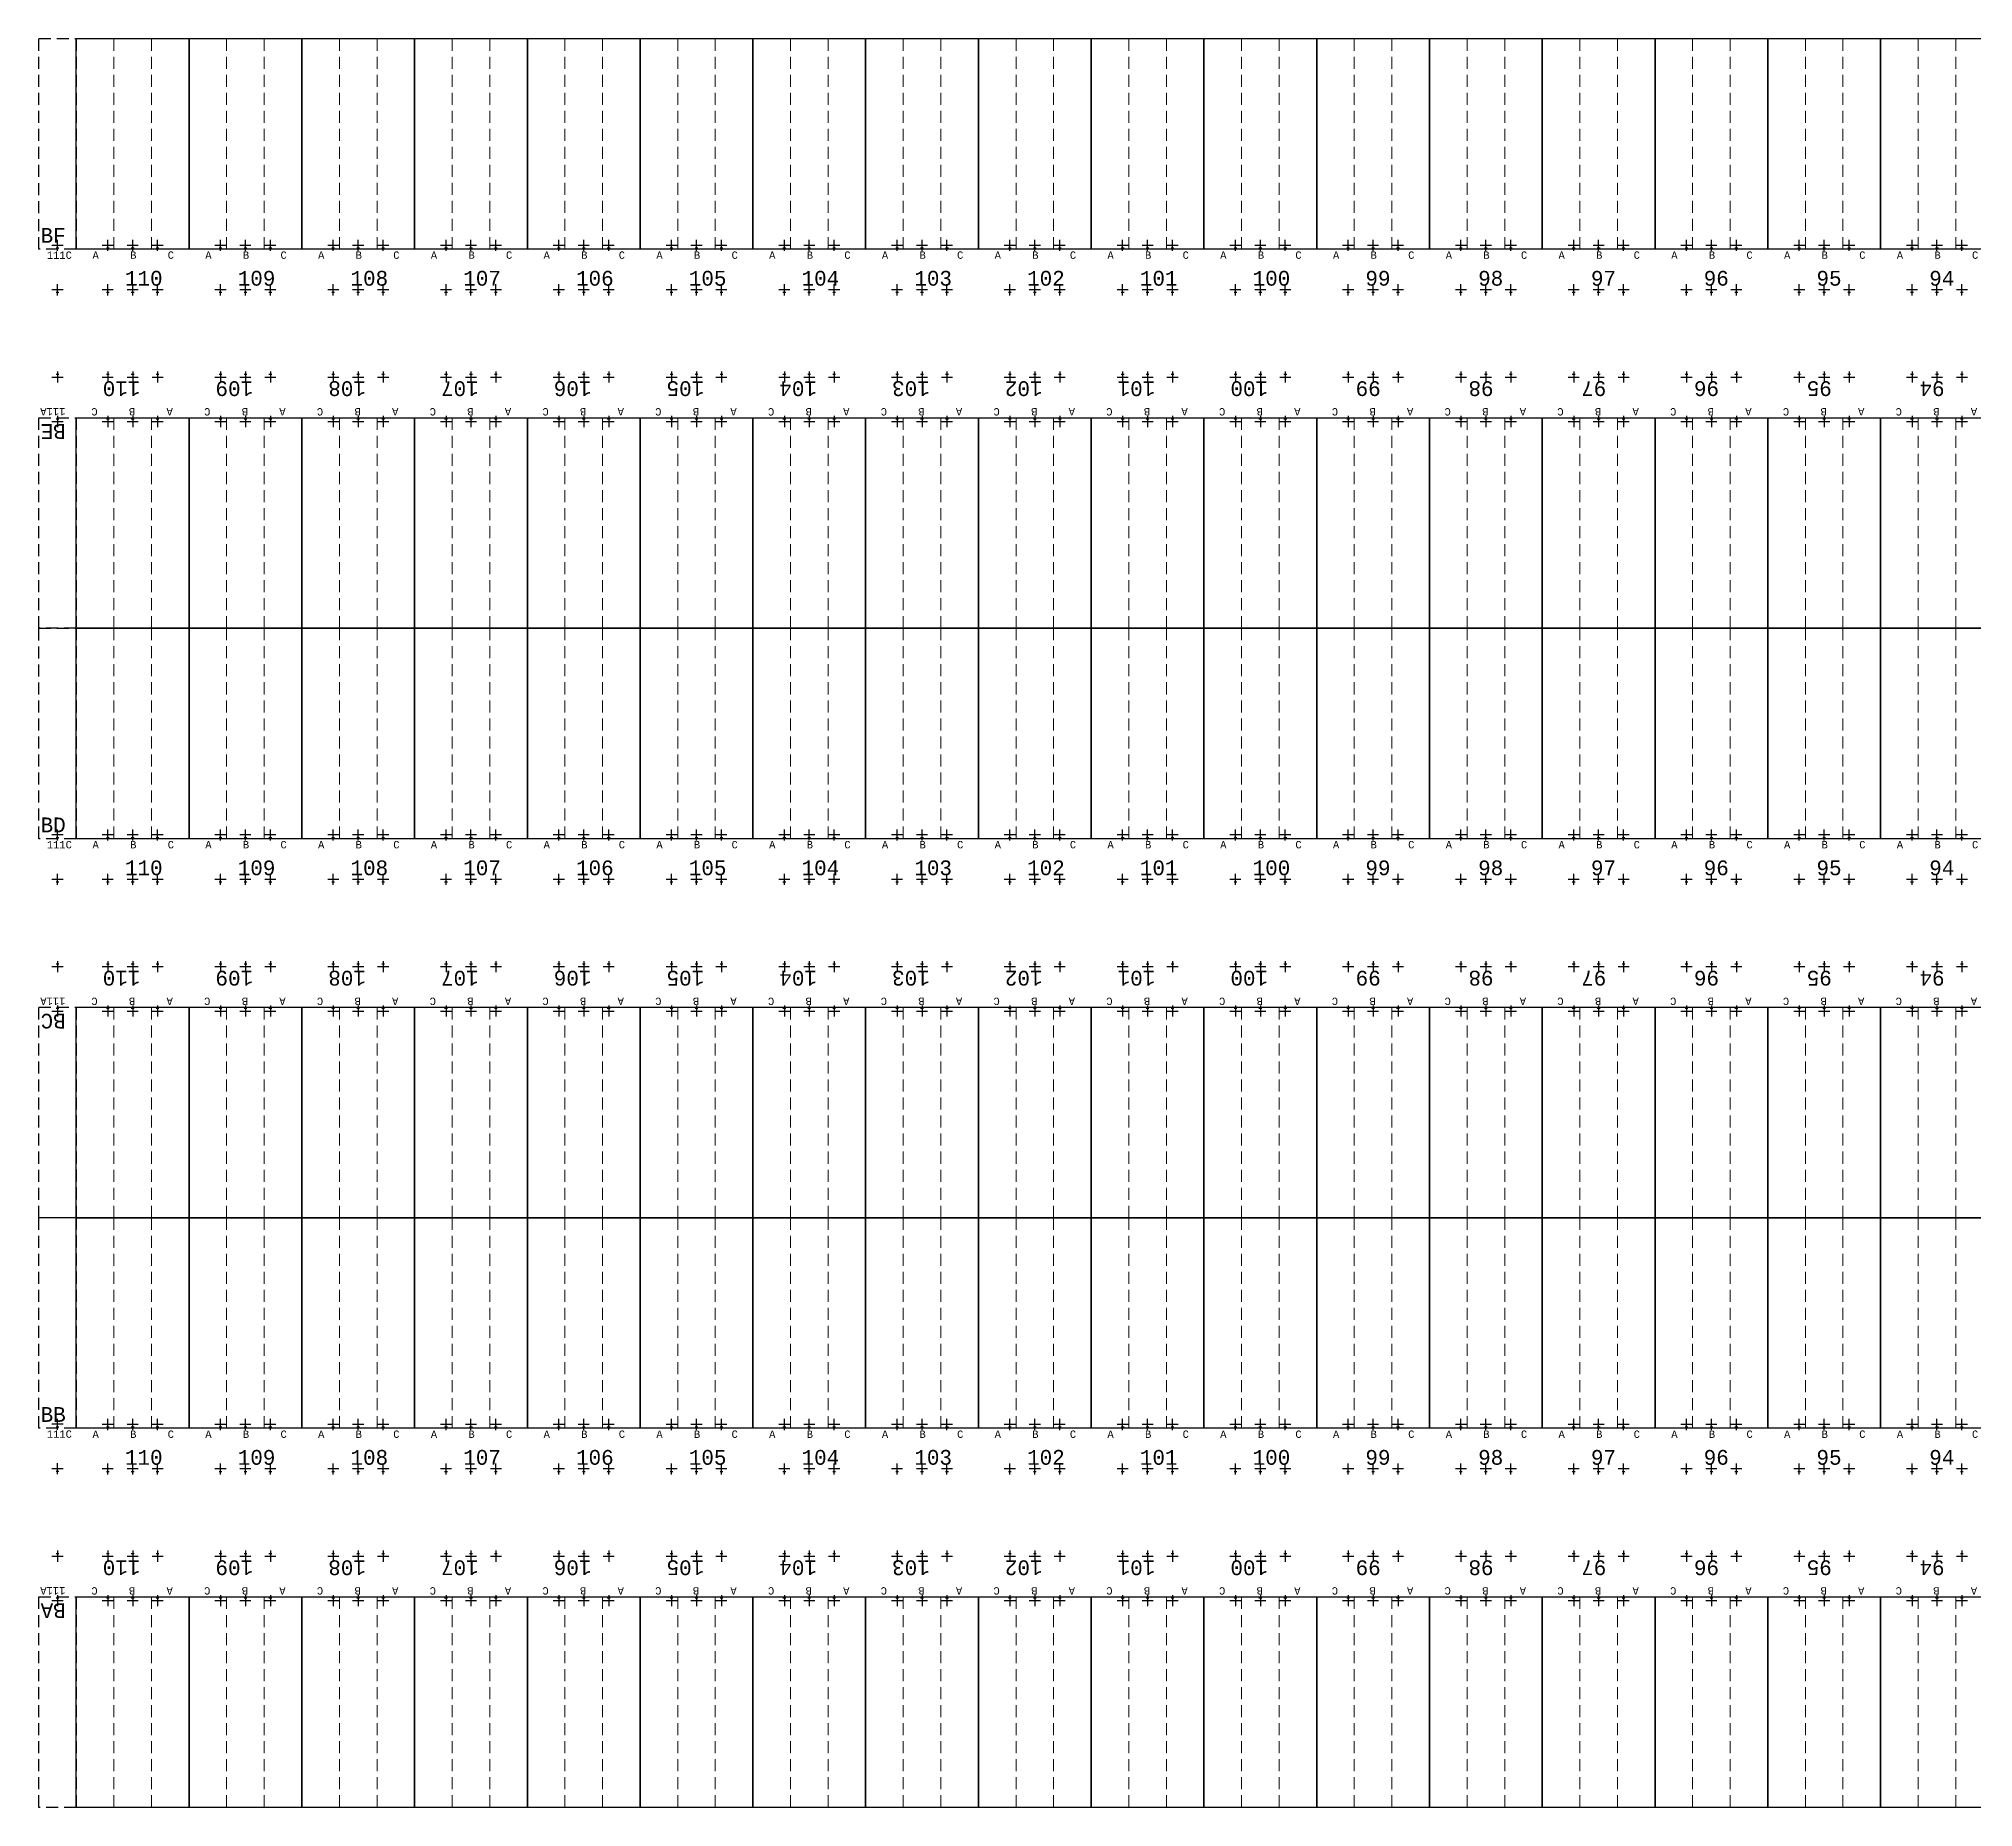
# Model space of a CAD drawing. Header units: millimetres. Extents: x 943 to 655635, y 611 to 177910.
# Drawn here: x 80191 to 132482, y 611 to 48426 of the extents above; entities that cross this region are included whole.
import ezdxf

# ---------------------------------------------------------------- set-up
doc = ezdxf.new("R2010")
doc.units = ezdxf.units.MM
doc.linetypes.add('DASHED', pattern=[0.75, 0.5, -0.25])
doc.layers.add('Bin location transponder', color=250, linetype='Continuous')
doc.layers.add('WF_numbers', color=6, linetype='Continuous')
for name, color, linetype, lineweight in [('WF buffer', 1, 'DASHED', 30), ('WF transponder', 3, 'Continuous', 30), ('WF_all_bays', 5, 'Continuous', 30), ('WF_sketch_stock_areas', 30, 'Continuous', 30)]:
    doc.layers.add(name, color=color, linetype=linetype, lineweight=lineweight)
doc.styles.add('WF_txt', font='consola.ttf')

# ---------------------------------------------------------------- blocks, each defined once
blk = doc.blocks.new('Bin location transponder')
at = {"layer": 'Bin location transponder', "color": 3, "lineweight": 30}
for p, q in [((-600, 0), (600, 0)), ((-150, 300), (150, 300)), ((0, 600), (0, -600))]:
    blk.add_line(p, q, dxfattribs=at)
blk = doc.blocks.new('WF 120x224in bay')
at = {"layer": 'WF_all_bays', "linetype": 'DASHED', "lineweight": 5, "ltscale": 650}
for p, q in [((1016, 5690), (1016, 0)), ((2032, 5690), (2032, 0))]:
    blk.add_line(p, q, dxfattribs=at)
at = {"layer": 'WF_all_bays'}
blk.add_lwpolyline([(0, 5690), (3048, 5690), (3048, 0), (0, 0)], close=True, dxfattribs=at)
at = {"layer": 'WF transponder', "xscale": 0.25, "yscale": 0.25, "zscale": 0.25, "rotation": 180.0000000062352}
for p in [(850, 100), (1524, 100), (2198, 100), (850, -1100), (1524, -1100), (2198, -1100)]:
    blk.add_blockref('Bin location transponder', p, dxfattribs=at)
at = {"layer": 'WF_numbers', "linetype": 'DASHED', "char_height": 200, "attachment_point": 1, "rotation": 0, "style": 'WF_txt'}
for s, insert in [('A', (439, -62, -723)), ('B', (1455, -62, -723)), ('C', (2471, -62, -723))]:
    blk.add_mtext_dynamic_manual_height_columns(s, width=423.53, gutter_width=2118, heights=[0], dxfattribs=dict(at, insert=insert))
blk = doc.blocks.new('WF 40x224in buffer')
at = {"layer": 'WF buffer', "ltscale": 650}
blk.add_lwpolyline([(0, 5690), (1016, 5690), (1016, 0), (0, 0)], close=True, dxfattribs=at)
at = {"layer": 'WF transponder', "xscale": 0.25, "yscale": 0.25, "zscale": 0.25, "rotation": 180.0000000062352}
for p in [(508, 100), (508, -1100)]:
    blk.add_blockref('Bin location transponder', p, dxfattribs=at)

msp = doc.modelspace()

# ---------------------------------------------------------------- block references
at = {"layer": 'WF_all_bays'}
for p in [(81207, 42737, -362), (84255, 42737, -362), (87303, 42737, -362), (90351, 42737, -362), (93399, 42737, -362), (96447, 42737, -362), (99495, 42737, -362), (102543, 42737, -362), (105591, 42737, -362), (108639, 42737, -362), (111687, 42737, -362), (114735, 42737, -362), (117783, 42737, -362), (120831, 42737, -362), (123879, 42737, -362), (126927, 42737, -362), (129975, 42737, -362), (81207, 26798, -362), (84255, 26798, -362), (87303, 26798, -362), (90351, 26798, -362), (93399, 26798, -362), (96447, 26798, -362), (99495, 26798, -362), (102543, 26798, -362), (105591, 26798, -362), (108639, 26798, -362), (111687, 26798, -362), (114735, 26798, -362), (117783, 26798, -362), (120831, 26798, -362), (123879, 26798, -362), (126927, 26798, -362), (129975, 26798, -362), (81207, 10860, -362), (84255, 10860, -362), (87303, 10860, -362), (90351, 10860, -362), (93399, 10860, -362), (96447, 10860, -362), (99495, 10860, -362), (102543, 10860, -362), (105591, 10860, -362), (108639, 10860, -362), (111687, 10860, -362), (114735, 10860, -362), (117783, 10860, -362), (120831, 10860, -362), (123879, 10860, -362), (126927, 10860, -362), (129975, 10860, -362)]:
    msp.add_blockref('WF 120x224in bay', p, dxfattribs=at)
at = {"layer": 'WF_all_bays', "rotation": 179.9999999999968}
for p in [(84255, 38177, -40389), (87303, 38177, -40389), (90351, 38177, -40389), (93399, 38177, -40389), (96447, 38177, -40389), (99495, 38177, -40389), (102543, 38177, -40389), (105591, 38177, -40389), (108639, 38177, -40389), (111687, 38177, -40389), (114735, 38177, -40389), (117783, 38177, -40389), (120831, 38177, -40389), (123879, 38177, -40389), (126927, 38177, -40389), (129975, 38177, -40389), (133023, 38177, -40389), (84255, 22239, -362), (87303, 22239, -362), (90351, 22239, -362), (93399, 22239, -362), (96447, 22239, -362), (99495, 22239, -362), (102543, 22239, -362), (105591, 22239, -362), (108639, 22239, -362), (111687, 22239, -362), (114735, 22239, -362), (117783, 22239, -362), (120831, 22239, -362), (123879, 22239, -362), (126927, 22239, -362), (129975, 22239, -362), (133023, 22239, -362), (84255, 6300, -362), (87303, 6300, -362), (90351, 6300, -362), (93399, 6300, -362), (96447, 6300, -362), (99495, 6300, -362), (102543, 6300, -362), (105591, 6300, -362), (108639, 6300, -362), (111687, 6300, -362), (114735, 6300, -362), (117783, 6300, -362), (120831, 6300, -362), (123879, 6300, -362), (126927, 6300, -362), (129975, 6300, -362), (133023, 6300, -362)]:
    msp.add_blockref('WF 120x224in bay', p, dxfattribs=at)
at = {"layer": 'WF_sketch_stock_areas'}
for p in [(80191, 42737, -362), (80191, 26798, -40389), (80191, 10865, -80416)]:
    msp.add_blockref('WF 40x224in buffer', p, dxfattribs=at)
for p, rotation in [((81207, 38177, -40389), 179.999999999594), ((81207, 22239, -40389), 180.0000000023609), ((81207, 6300, -40389), 180.0000000028059)]:
    msp.add_blockref('WF 40x224in buffer', p, dxfattribs=dict(at, rotation=rotation))

# ---------------------------------------------------------------- texts
at = {"layer": 'WF_numbers', "linetype": 'DASHED', "style": 'WF_txt'}
for s, heights, insert, char_height, attachment_point in [('BF', [0], (80921, 43309, -202608), 400, 3), ('111C', [0], (80410, 42674, -1085), 200, 1), ('110', [0], (82523, 42149, -362), 400, 1), ('109', [0], (85571, 42149, -362), 400, 1), ('108', [0], (88619, 42149, -362), 400, 1), ('107', [0], (91667, 42149, -362), 400, 1), ('106', [0], (94715, 42149, -362), 400, 1), ('105', [0], (97763, 42149, -362), 400, 1), ('104', [0], (100811, 42149, -362), 400, 1), ('103', [0], (103859, 42149, -362), 400, 1), ('102', [0], (106907, 42149, -362), 400, 1), ('101', [0], (109955, 42149, -362), 400, 1), ('100', [0], (113003, 42149, -362), 400, 1), ('99', [0], (116051, 42149, -362), 400, 1), ('98', [0], (119099, 42149, -362), 400, 1), ('97', [0], (122147, 42149, -362), 400, 1), ('96', [0], (125195, 42149, -362), 400, 1), ('95', [0], (128243, 42149, -362), 400, 1), ('94', [0], (131291, 42149, -362), 400, 1), ('BD', [0], (80921, 27371, -162581), 400, 3), ('111C', [206], (80410, 26736, -41112), 200, 1), ('110', [0], (82523, 26210, -40389), 400, 1), ('109', [0], (85571, 26210, -40389), 400, 1), ('108', [0], (88619, 26210, -40389), 400, 1), ('107', [0], (91667, 26210, -40389), 400, 1), ('106', [0], (94715, 26210, -40389), 400, 1), ('105', [0], (97763, 26210, -40389), 400, 1), ('104', [0], (100811, 26210, -40389), 400, 1), ('103', [0], (103859, 26210, -40389), 400, 1), ('102', [0], (106907, 26210, -40389), 400, 1), ('101', [0], (109955, 26210, -40389), 400, 1), ('100', [0], (113003, 26210, -40389), 400, 1), ('99', [0], (116051, 26210, -40389), 400, 1), ('98', [0], (119099, 26210, -40389), 400, 1), ('97', [0], (122147, 26210, -40389), 400, 1), ('96', [0], (125195, 26210, -40389), 400, 1), ('95', [0], (128243, 26210, -40389), 400, 1), ('94', [0], (131291, 26210, -40389), 400, 1), ('BB', [0], (80921, 11432, -162581), 400, 3), ('111C', [0], (80410, 10802, -81139), 200, 1), ('110', [0], (82523, 10272, -362), 400, 1), ('109', [0], (85571, 10272, -362), 400, 1), ('108', [0], (88619, 10272, -362), 400, 1), ('107', [0], (91667, 10272, -362), 400, 1), ('106', [0], (94715, 10272, -362), 400, 1), ('105', [0], (97763, 10272, -362), 400, 1), ('104', [0], (100811, 10272, -362), 400, 1), ('103', [0], (103859, 10272, -362), 400, 1), ('102', [0], (106907, 10272, -362), 400, 1), ('101', [0], (109955, 10272, -362), 400, 1), ('100', [0], (113003, 10272, -362), 400, 1), ('99', [0], (116051, 10272, -362), 400, 1), ('98', [0], (119099, 10272, -362), 400, 1), ('97', [0], (122147, 10272, -362), 400, 1), ('96', [0], (125195, 10272, -362), 400, 1), ('95', [0], (128243, 10272, -362), 400, 1), ('94', [0], (131291, 10272, -362), 400, 1)]:
    msp.add_mtext_dynamic_manual_height_columns(s, width=423.53, gutter_width=2118, heights=heights, dxfattribs=dict(at, insert=insert, char_height=char_height, attachment_point=attachment_point))
at = {"layer": 'WF_numbers', "linetype": 'DASHED', "attachment_point": 1, "rotation": 180, "style": 'WF_txt'}
for s, insert, char_height in [('110', (82938, 38765, -40389), 400), ('109', (85986, 38765, -40389), 400), ('108', (89034, 38765, -40389), 400), ('107', (92082, 38765, -40389), 400), ('106', (95130, 38765, -40389), 400), ('105', (98178, 38765, -40389), 400), ('104', (101226, 38765, -40389), 400), ('103', (104274, 38765, -40389), 400), ('102', (107322, 38765, -40389), 400), ('101', (110370, 38765, -40389), 400), ('100', (113418, 38765, -40389), 400), ('99', (116466, 38765, -40389), 400), ('98', (119514, 38765, -40389), 400), ('97', (122562, 38765, -40389), 400), ('96', (125610, 38765, -40389), 400), ('95', (128658, 38765, -40389), 400), ('94', (131706, 38765, -40389), 400), ('111A', (80912, 38240, -41112), 200), ('BE', (80921, 37605, -162581), 400), ('110', (82938, 22827, -362), 400), ('109', (85986, 22827, -362), 400), ('108', (89034, 22827, -362), 400), ('107', (92082, 22827, -362), 400), ('106', (95130, 22827, -362), 400), ('105', (98178, 22827, -362), 400), ('104', (101226, 22827, -362), 400), ('103', (104274, 22827, -362), 400), ('102', (107322, 22827, -362), 400), ('101', (110370, 22827, -362), 400), ('100', (113418, 22827, -362), 400), ('99', (116466, 22827, -362), 400), ('98', (119514, 22827, -362), 400), ('97', (122562, 22827, -362), 400), ('96', (125610, 22827, -362), 400), ('95', (128658, 22827, -362), 400), ('94', (131706, 22827, -362), 400), ('111A', (80912, 22301, -41112), 200), ('BC', (80921, 21666, -162581), 400), ('110', (82938, 6888, -40389), 400), ('109', (85986, 6888, -40389), 400), ('108', (89034, 6888, -40389), 400), ('107', (92082, 6888, -40389), 400), ('106', (95130, 6888, -40389), 400), ('105', (98178, 6888, -40389), 400), ('104', (101226, 6888, -40389), 400), ('103', (104274, 6888, -40389), 400), ('102', (107322, 6888, -40389), 400), ('101', (110370, 6888, -40389), 400), ('100', (113418, 6888, -40389), 400), ('99', (116466, 6888, -40389), 400), ('98', (119514, 6888, -40389), 400), ('97', (122562, 6888, -40389), 400), ('96', (125610, 6888, -40389), 400), ('95', (128658, 6888, -40389), 400), ('94', (131706, 6888, -40389), 400), ('111A', (80912, 6363, -41112), 200), ('BA', (80921, 5728, -162581), 400)]:
    msp.add_mtext_dynamic_manual_height_columns(s, width=423.53, gutter_width=2118, heights=[0], dxfattribs=dict(at, insert=insert, char_height=char_height))

doc.saveas('drawing.dxf')
